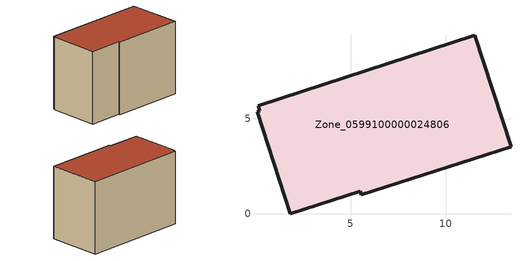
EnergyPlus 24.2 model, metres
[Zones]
Zone_0599100000024806
 floor ground (C_G): 0.15,5.68 11.52,9.38 13.41,3.53 5.56,1 5.5,1.19 1.83,0 0.09,5.37 0.24,5.42 z3.76
 wall outside (C_F): 5.56,1 13.41,3.53 11.52,9.38 0.15,5.68 0.24,5.42 0.09,5.37 1.83,0 5.5,1.19 5.56,1 z3.76:11.97
 roof outside (C_R): 0.09,5.37 1.83,0 5.5,1.19 5.56,1 13.41,3.53 11.52,9.38 0.15,5.68 0.24,5.42 z11.97
[BUILDING]
Pand.0599100000024806: North Axis=0; Terrain=City; Loads Convergence Tolerance Value=0.04; Temperature Convergence Tolerance Value=0.4; Solar Distribution=FullExterior; Maximum Number of Warmup Days=25; Minimum Number of Warmup Days=1
[Site:Location]
Rotterdam.The.Hague.AP_ZH_NLD Design_Conditions: Latitude=51.96; Longitude=4.45; Time Zone=1; Elevation=-4.5
[SITE:GROUNDTEMPERATURE:BUILDINGSURFACE]
18, 18, 18, 18, 18, 18, 18, 18, 18, 18, 18, 18
[MATERIAL] Thermal Absorptance=0.9; Solar Absorptance=0.7; Visible Absorptance=0.7
Name | Roughness | Thickness | Conductivity | Density | Specific Heat
G.TC.1965-1974 | MediumSmooth | 0.15 | 0.882353 | 540 | 1210
F.TC.1965-1974 | Rough | 0.3 | 0.697674 | 1920 | 840
R.TC.1965-1974 | MediumRough | 0.2 | 0.232558 | 1500 | 1000
[CONSTRUCTION]
C_G: G.TC.1965-1974
C_F: F.TC.1965-1974
C_R: R.TC.1965-1974
[ZONE]
Zone_0599100000024806: Type=1; Multiplier=1; Ceiling Height=Autocalculate; Volume=Autocalculate; Floor Area=autocalculate; Part of Total Floor Area=Yes
[ZONEINFILTRATION:DESIGNFLOWRATE]
Infil_Zone_0599100000024806: Zone or ZoneList or Space or SpaceList=Zone_0599100000024806; Schedule=AlwaysOn; Design Flow Rate Calculation Method=Flow/Area; Flow Rate per Floor Area=0.003; Constant Term Coefficient=1; Temperature Term Coefficient=0; Velocity Term Coefficient=0; Velocity Squared Term Coefficient=0
[HVACTEMPLATE:ZONE:IDEALLOADSAIRSYSTEM]
Zone_0599100000024806: Maximum Heating Supply Air Temperature=50; Minimum Cooling Supply Air Temperature=13; Maximum Heating Supply Air Humidity Ratio=0.0156; Minimum Cooling Supply Air Humidity Ratio=0.0077; Heating Limit=NoLimit; Cooling Limit=NoLimit; Dehumidification Control Type=ConstantSensibleHeatRatio; Cooling Sensible Heat Ratio=0.7; Dehumidification Setpoint=60; Humidification Control Type=None; Humidification Setpoint=30; Outdoor Air Method=None; Outdoor Air Flow Rate per Person=0.00944; Outdoor Air Flow Rate per Zone Floor Area=0; Outdoor Air Flow Rate per Zone=0; Demand Controlled Ventilation Type=None; Outdoor Air Economizer Type=NoEconomizer; Heat Recovery Type=None; Sensible Heat Recovery Effectiveness=0.7; Latent Heat Recovery Effectiveness=0.65
[ZONECONTROL:THERMOSTAT]
ThermostatControl_Zone_0599100000024806: Zone or ZoneList=Zone_0599100000024806; Control Type Schedule=DualSetpointControlType; Control 1=Thermostat_Zone_0599100000024806; Temperature Difference Between Cutout And Setpoint=0
[THERMOSTATSETPOINT:DUALSETPOINT]
Thermostat_Zone_0599100000024806: Heating Setpoint Temperature Schedule=HeatingSetpoint_Zone_0599100000024806; Cooling Setpoint Temperature Schedule=CoolingSetpoint_Zone_0599100000024806
[SCHEDULE:COMPACT]
HeatingSetpoint_Zone_0599100000024806: Through: 12/31, For: AllDays, Until: 24:00, 21
CoolingSetpoint_Zone_0599100000024806: Through: 12/31, For: AllDays, Until: 24:00, 24
DualSetpointControlType: Through: 12/31, For: AllDays, Until: 24:00, 4
AlwaysOn: Through: 12/31, For: AllDays, Until: 24:00, 1
